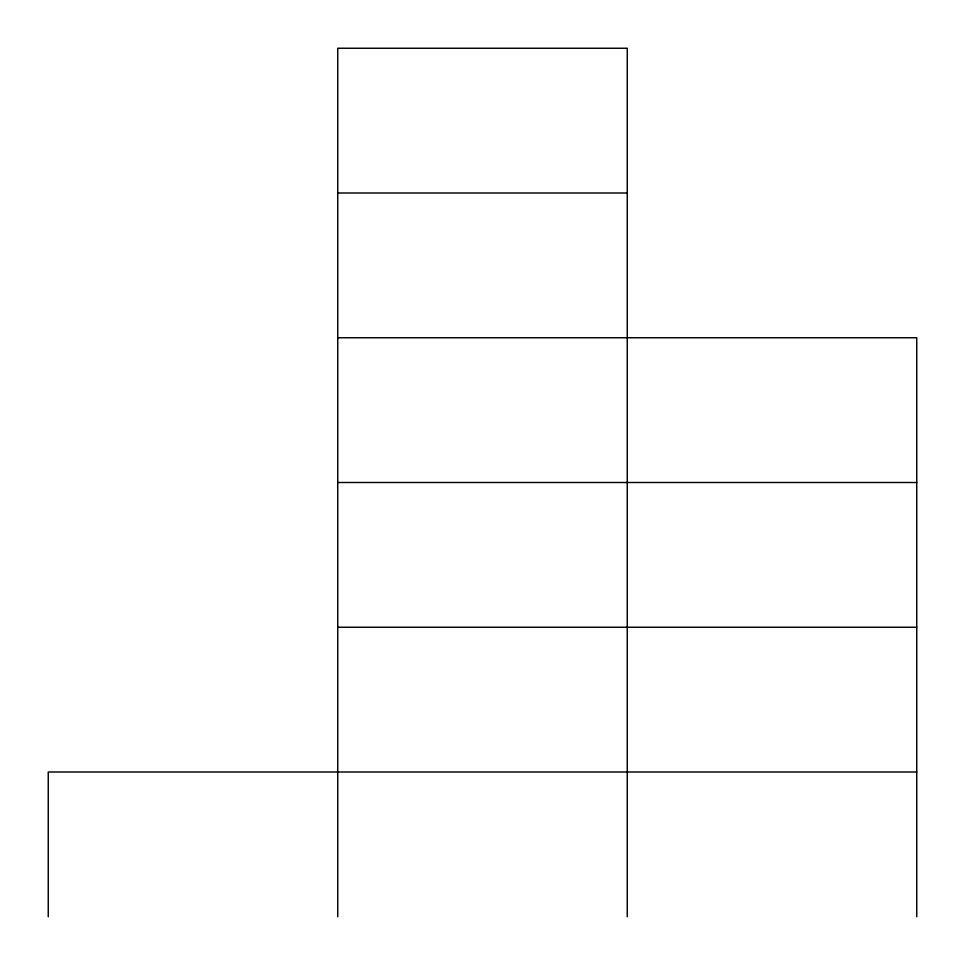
<?xml version="1.0" encoding="UTF-8"?>
<svg xmlns="http://www.w3.org/2000/svg" width="965" height="965" viewBox="0 0 965 965"><rect width="100%" height="100%" fill="white"/><g stroke="black" fill="none" stroke-linecap="round" stroke-linejoin="round"><path stroke-width="1.45" d="M337.75 193L627.25 193M337.75 337.75L916.75 337.75L916.75 916.75M337.75 482.5L916.75 482.5M337.75 627.25L916.75 627.25M916.75 772L48.25 772L48.25 916.75M627.25 916.75L627.25 48.25L337.75 48.25L337.75 916.75"/></g></svg>
